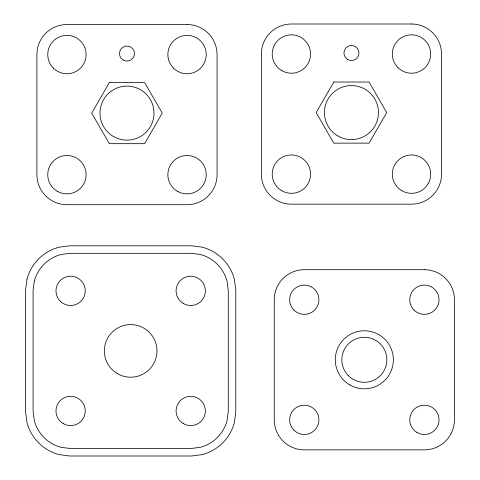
<?xml version="1.0" encoding="UTF-8"?>
<svg xmlns="http://www.w3.org/2000/svg" width="480" height="480" viewBox="0 0 480 480"><rect width="100%" height="100%" fill="white"/><g stroke="black" fill="none" stroke-linecap="round" stroke-linejoin="round"><path stroke-width="0.72" d="M26.988 279.156L25.578 289.86L25.578 411.942L26.988 422.652A45.174 45.174 0 0 0 58.926 454.59L69.636 456L191.718 456L202.422 454.59A45.174 45.174 0 0 0 234.366 422.652L235.776 411.942L235.776 289.86L234.366 279.156A45.174 45.174 0 0 0 202.422 247.212L191.718 245.802L69.636 245.802L58.926 247.212A45.174 45.174 0 0 0 26.988 279.156M34.302 281.112L33.084 290.352L33.084 411.45L34.302 420.69A37.602 37.602 0 0 0 60.888 447.276L70.128 448.494L191.226 448.494L200.466 447.276A37.602 37.602 0 0 0 227.052 420.69L228.264 411.45L228.264 290.352L227.052 281.112A37.602 37.602 0 0 0 200.466 254.526L191.226 253.308L70.128 253.308L60.888 254.526A37.602 37.602 0 0 0 34.302 281.112M109.344 82.56L91.704 113.112L109.344 143.67L144.63 143.67L162.27 113.112L144.63 82.56L109.344 82.56M333.804 82.026L316.164 112.584L333.804 143.142L369.09 143.142L386.73 112.584L369.09 82.026L333.804 82.026M411.504 24L291.39 24A30.03 30.03 0 0 0 261.36 54.03L261.36 174.144A30.03 30.03 0 0 0 291.39 204.168L411.504 204.168A30.03 30.03 0 0 0 441.534 174.144L441.534 54.03A30.03 30.03 0 0 0 411.504 24M187.044 24.528L66.93 24.528A30.03 30.03 0 0 0 36.9 54.558L36.9 174.672A30.03 30.03 0 0 0 66.93 204.702L187.044 204.702A30.03 30.03 0 0 0 217.068 174.672L217.068 54.558A30.03 30.03 0 0 0 187.044 24.528M424.398 269.7L304.284 269.7A30.03 30.03 0 0 0 274.254 299.73L274.254 419.844A30.03 30.03 0 0 0 304.284 449.868L424.398 449.868A30.03 30.03 0 0 0 454.422 419.844L454.422 299.73A30.03 30.03 0 0 0 424.398 269.7M281.802 190.752A19.182 19.182 0 0 0 310.572 174.144A19.182 19.182 0 0 0 281.802 157.53A19.182 19.182 0 0 0 281.802 190.752M281.802 70.638A19.182 19.182 0 0 0 310.572 54.03A19.182 19.182 0 0 0 281.802 37.416A19.182 19.182 0 0 0 281.802 70.638M397.938 67.59A19.182 19.182 0 0 0 430.032 58.992A19.182 19.182 0 0 0 406.542 35.502A19.182 19.182 0 0 0 397.938 67.59M401.91 190.752A19.182 19.182 0 0 0 430.686 174.144A19.182 19.182 0 0 0 401.91 157.53A19.182 19.182 0 0 0 401.91 190.752M337.938 135.984A27.018 27.018 0 0 0 378.462 112.584A27.018 27.018 0 0 0 337.938 89.184A27.018 27.018 0 0 0 337.938 135.984M347.694 59.514A7.506 7.506 0 0 0 358.956 53.016A7.506 7.506 0 0 0 347.694 46.512A7.506 7.506 0 0 0 347.694 59.514M57.336 191.286A19.182 19.182 0 0 0 86.112 174.672A19.182 19.182 0 0 0 57.336 158.058A19.182 19.182 0 0 0 57.336 191.286M53.364 68.124A19.182 19.182 0 0 0 85.458 59.526A19.182 19.182 0 0 0 61.968 36.03A19.182 19.182 0 0 0 53.364 68.124M173.478 68.124A19.182 19.182 0 0 0 205.572 59.526A19.182 19.182 0 0 0 182.076 36.03A19.182 19.182 0 0 0 173.478 68.124M177.45 191.286A19.182 19.182 0 0 0 206.226 174.672A19.182 19.182 0 0 0 177.45 158.058A19.182 19.182 0 0 0 177.45 191.286M113.478 136.512A27.018 27.018 0 0 0 154.002 113.112A27.018 27.018 0 0 0 113.478 89.718A27.018 27.018 0 0 0 113.478 136.512M123.234 60.048A7.506 7.506 0 0 0 134.496 53.544A7.506 7.506 0 0 0 123.234 47.04A7.506 7.506 0 0 0 123.234 60.048M183.414 303.522A14.64 14.64 0 0 0 205.368 290.844A14.64 14.64 0 0 0 183.414 278.166A14.64 14.64 0 0 0 183.414 303.522M63.3 423.636A14.64 14.64 0 0 0 85.26 410.958A14.64 14.64 0 0 0 63.3 398.28A14.64 14.64 0 0 0 63.3 423.636M183.414 423.636A14.64 14.64 0 0 0 205.368 410.958A14.64 14.64 0 0 0 183.414 398.28A14.64 14.64 0 0 0 183.414 423.636M60.27 301.194A14.64 14.64 0 0 0 84.756 294.636A14.64 14.64 0 0 0 66.828 276.702A14.64 14.64 0 0 0 60.27 301.194M117.522 373.686A26.31 26.31 0 0 0 156.984 350.904A26.31 26.31 0 0 0 117.522 328.116A26.31 26.31 0 0 0 117.522 373.686M293.934 430.194A14.64 14.64 0 0 0 318.42 423.63A14.64 14.64 0 0 0 300.492 405.702A14.64 14.64 0 0 0 293.934 430.194M414.042 310.08A14.64 14.64 0 0 0 438.534 303.516A14.64 14.64 0 0 0 420.606 285.588A14.64 14.64 0 0 0 414.042 310.08M293.934 310.08A14.64 14.64 0 0 0 318.42 303.516A14.64 14.64 0 0 0 300.492 285.588A14.64 14.64 0 0 0 293.934 310.08M417.078 432.522A14.64 14.64 0 0 0 439.032 419.844A14.64 14.64 0 0 0 417.078 407.166A14.64 14.64 0 0 0 417.078 432.522M348.414 375.708A22.524 22.524 0 0 0 386.094 365.616A22.524 22.524 0 0 0 358.512 338.034A22.524 22.524 0 0 0 348.414 375.708M349.824 384.924A29.028 29.028 0 0 0 393.366 359.784A29.028 29.028 0 0 0 349.824 334.644A29.028 29.028 0 0 0 349.824 384.924"/></g></svg>
